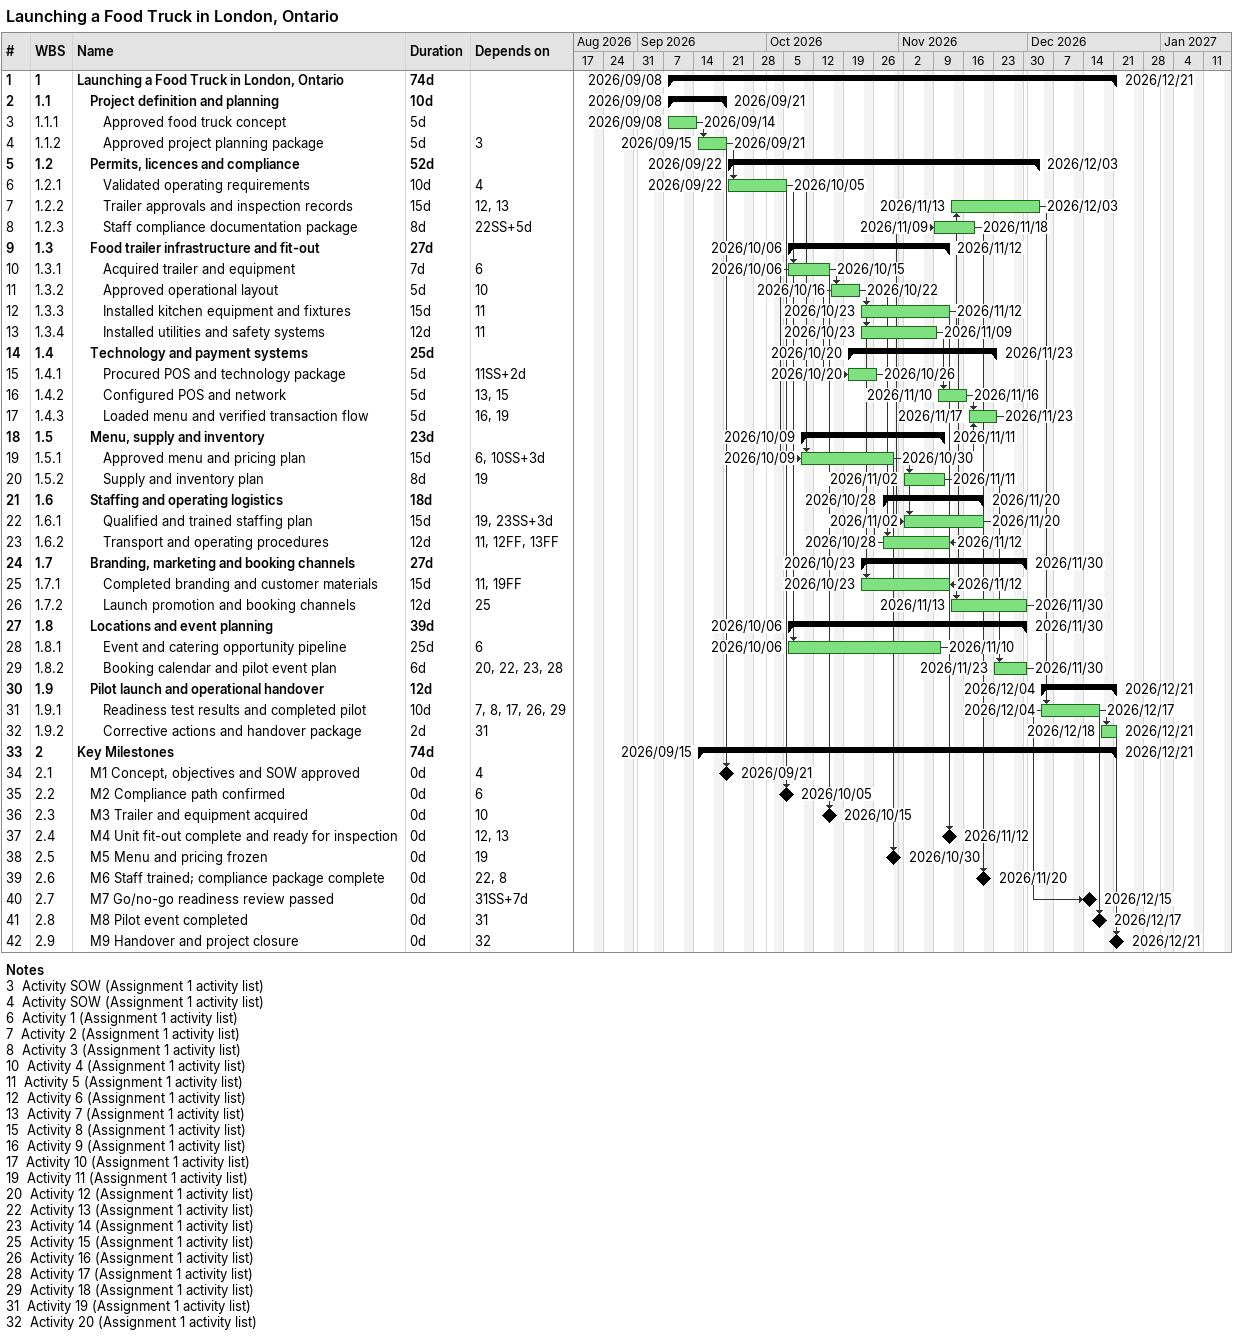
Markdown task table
Launching a Food Truck in London, Ontario

| ID | WBS | Task | Duration | Start | Finish | Predecessors |
|---|---|---|---|---|---|---|
| 1 | 1 | **Launching a Food Truck in London, Ontario** | 74d | 2026-09-08 | 2026-12-21 |  |
| 2 | 1.1 | **Project definition and planning** | 10d | 2026-09-08 | 2026-09-21 |  |
| 3 | 1.1.1 | Approved food truck concept | 5d | 2026-09-08 | 2026-09-14 |  |
| 4 | 1.1.2 | Approved project planning package | 5d | 2026-09-15 | 2026-09-21 | 3 |
| 5 | 1.2 | **Permits, licences and compliance** | 52d | 2026-09-22 | 2026-12-03 |  |
| 6 | 1.2.1 | Validated operating requirements | 10d | 2026-09-22 | 2026-10-05 | 4 |
| 7 | 1.2.2 | Trailer approvals and inspection records | 15d | 2026-11-13 | 2026-12-03 | 12, 13 |
| 8 | 1.2.3 | Staff compliance documentation package | 8d | 2026-11-09 | 2026-11-18 | 22SS+5d |
| 9 | 1.3 | **Food trailer infrastructure and fit-out** | 27d | 2026-10-06 | 2026-11-12 |  |
| 10 | 1.3.1 | Acquired trailer and equipment | 7d | 2026-10-06 | 2026-10-15 | 6 |
| 11 | 1.3.2 | Approved operational layout | 5d | 2026-10-16 | 2026-10-22 | 10 |
| 12 | 1.3.3 | Installed kitchen equipment and fixtures | 15d | 2026-10-23 | 2026-11-12 | 11 |
| 13 | 1.3.4 | Installed utilities and safety systems | 12d | 2026-10-23 | 2026-11-09 | 11 |
| 14 | 1.4 | **Technology and payment systems** | 25d | 2026-10-20 | 2026-11-23 |  |
| 15 | 1.4.1 | Procured POS and technology package | 5d | 2026-10-20 | 2026-10-26 | 11SS+2d |
| 16 | 1.4.2 | Configured POS and network | 5d | 2026-11-10 | 2026-11-16 | 13, 15 |
| 17 | 1.4.3 | Loaded menu and verified transaction flow | 5d | 2026-11-17 | 2026-11-23 | 16, 19 |
| 18 | 1.5 | **Menu, supply and inventory** | 23d | 2026-10-09 | 2026-11-11 |  |
| 19 | 1.5.1 | Approved menu and pricing plan | 15d | 2026-10-09 | 2026-10-30 | 6, 10SS+3d |
| 20 | 1.5.2 | Supply and inventory plan | 8d | 2026-11-02 | 2026-11-11 | 19 |
| 21 | 1.6 | **Staffing and operating logistics** | 18d | 2026-10-28 | 2026-11-20 |  |
| 22 | 1.6.1 | Qualified and trained staffing plan | 15d | 2026-11-02 | 2026-11-20 | 19, 23SS+3d |
| 23 | 1.6.2 | Transport and operating procedures | 12d | 2026-10-28 | 2026-11-12 | 11, 12FF, 13FF |
| 24 | 1.7 | **Branding, marketing and booking channels** | 27d | 2026-10-23 | 2026-11-30 |  |
| 25 | 1.7.1 | Completed branding and customer materials | 15d | 2026-10-23 | 2026-11-12 | 11, 19FF |
| 26 | 1.7.2 | Launch promotion and booking channels | 12d | 2026-11-13 | 2026-11-30 | 25 |
| 27 | 1.8 | **Locations and event planning** | 39d | 2026-10-06 | 2026-11-30 |  |
| 28 | 1.8.1 | Event and catering opportunity pipeline | 25d | 2026-10-06 | 2026-11-10 | 6 |
| 29 | 1.8.2 | Booking calendar and pilot event plan | 6d | 2026-11-23 | 2026-11-30 | 20, 22, 23, 28 |
| 30 | 1.9 | **Pilot launch and operational handover** | 12d | 2026-12-04 | 2026-12-21 |  |
| 31 | 1.9.1 | Readiness test results and completed pilot | 10d | 2026-12-04 | 2026-12-17 | 7, 8, 17, 26, 29 |
| 32 | 1.9.2 | Corrective actions and handover package | 2d | 2026-12-18 | 2026-12-21 | 31 |
| 33 | 2 | **Key Milestones** | 74d | 2026-09-15 | 2026-12-21 |  |
| 34 | 2.1 | M1 Concept, objectives and SOW approved | 0d | 2026-09-21 | 2026-09-21 | 4 |
| 35 | 2.2 | M2 Compliance path confirmed | 0d | 2026-10-05 | 2026-10-05 | 6 |
| 36 | 2.3 | M3 Trailer and equipment acquired | 0d | 2026-10-15 | 2026-10-15 | 10 |
| 37 | 2.4 | M4 Unit fit-out complete and ready for inspection | 0d | 2026-11-12 | 2026-11-12 | 12, 13 |
| 38 | 2.5 | M5 Menu and pricing frozen | 0d | 2026-10-30 | 2026-10-30 | 19 |
| 39 | 2.6 | M6 Staff trained; compliance package complete | 0d | 2026-11-20 | 2026-11-20 | 22, 8 |
| 40 | 2.7 | M7 Go/no-go readiness review passed | 0d | 2026-12-15 | 2026-12-15 | 31SS+7d |
| 41 | 2.8 | M8 Pilot event completed | 0d | 2026-12-17 | 2026-12-17 | 31 |
| 42 | 2.9 | M9 Handover and project closure | 0d | 2026-12-21 | 2026-12-21 | 32 |

Notes
- 3: Activity SOW (Assignment 1 activity list)
- 4: Activity SOW (Assignment 1 activity list)
- 6: Activity 1 (Assignment 1 activity list)
- 7: Activity 2 (Assignment 1 activity list)
- 8: Activity 3 (Assignment 1 activity list)
- 10: Activity 4 (Assignment 1 activity list)
- 11: Activity 5 (Assignment 1 activity list)
- 12: Activity 6 (Assignment 1 activity list)
- 13: Activity 7 (Assignment 1 activity list)
- 15: Activity 8 (Assignment 1 activity list)
- 16: Activity 9 (Assignment 1 activity list)
- 17: Activity 10 (Assignment 1 activity list)
- 19: Activity 11 (Assignment 1 activity list)
- 20: Activity 12 (Assignment 1 activity list)
- 22: Activity 13 (Assignment 1 activity list)
- 23: Activity 14 (Assignment 1 activity list)
- 25: Activity 15 (Assignment 1 activity list)
- 26: Activity 16 (Assignment 1 activity list)
- 28: Activity 17 (Assignment 1 activity list)
- 29: Activity 18 (Assignment 1 activity list)
- 31: Activity 19 (Assignment 1 activity list)
- 32: Activity 20 (Assignment 1 activity list)
